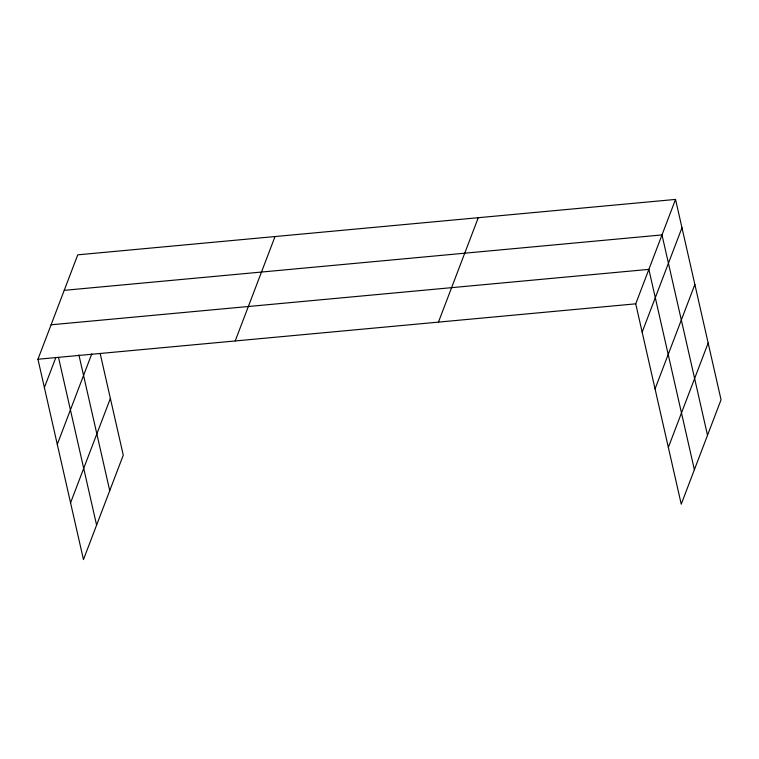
<?xml version="1.0" encoding="UTF-8"?>
<svg xmlns="http://www.w3.org/2000/svg" width="759" height="759" viewBox="0 0 759 759"><rect width="100%" height="100%" fill="white"/><g stroke="black" fill="none" stroke-linecap="round" stroke-linejoin="round"><path stroke-width="1.14" d="M100.216 353.694L123.271 455.172L83.462 559.582L37.95 359.244L77.76 254.834L675.538 199.418L721.05 399.756L681.24 504.166L635.729 303.828L675.538 199.418M44.383 387.574L55.881 357.423M57.286 444.338L91.763 353.912M70.568 502.819L110.378 398.409M235.214 340.952L275.024 236.552M438.455 322.11L478.265 217.71M642.161 332.148L681.971 227.747M655.055 388.912L694.865 284.511M668.347 447.402L708.156 342.992M64.221 290.336L662 234.91L707.511 435.258M51.09 324.795L648.86 269.369L694.381 469.707M37.95 359.244L635.729 303.828M78.917 354.994L109.742 490.675M58.557 357.66L96.602 525.133"/></g></svg>
